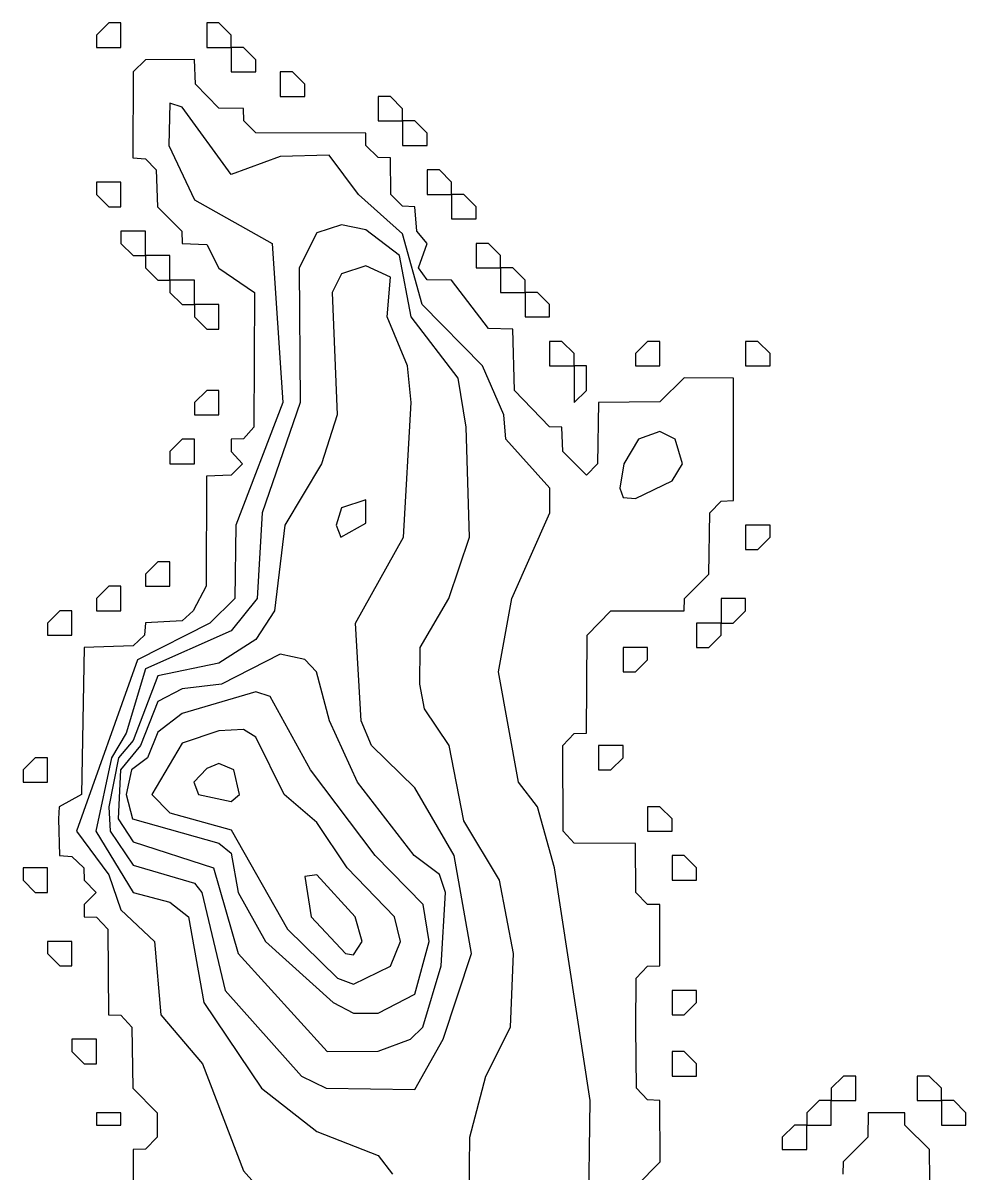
# Model space of a CAD drawing. Header units: metres. Extents: x 310028 to 360472, y 4137098 to 4159193.
# Drawn here: x 342428 to 343582, y 4143864 to 4145272 of the extents above; entities that cross this region are included whole.
import ezdxf

# ---------------------------------------------------------------- set-up
doc = ezdxf.new("R2010")
doc.units = ezdxf.units.M
for name, color, linetype in [('COAST', 5, 'Continuous'), ('CONTOUR', 254, 'Continuous'), ('CONTOUR_INDEX', 33, 'Continuous')]:
    doc.layers.add(name, color=color, linetype=linetype)

msp = doc.modelspace()

# ---------------------------------------------------------------- linework, layer by layer
at = {"layer": 'COAST'}
for points in [[(342517.5, 4145242.5), (342547.5, 4145242.5), (342547.5, 4145272.5), (342532.5, 4145272.5), (342517.5, 4145257.5), (342517.5, 4145242.5)], [(342652.5, 4145242.5), (342682.5, 4145242.5), (342682.5, 4145257.5), (342667.5, 4145272.5), (342652.5, 4145272.5), (342652.5, 4145242.5)], [(342682.5, 4145212.5), (342712.5, 4145212.5), (342712.5, 4145227.5), (342697.5, 4145242.5), (342682.5, 4145242.5), (342682.5, 4145212.5)], [(343178.7, 4143847.5), (343207.9, 4143877.5), (343207.7, 4143952.5), (343192.5, 4143953.3), (343179, 4143967.5), (343178.3, 4144042.5), (343178.6, 4144102.5), (343192.5, 4144117.3), (343207.5, 4144117.5), (343207.5, 4144192.5), (343192.5, 4144192.7), (343178.1, 4144207.5), (343177.5, 4144267.5), (343102.5, 4144268), (343089.1, 4144282.5), (343088.5, 4144387.5), (343102.5, 4144402.3), (343117.5, 4144402.5), (343118.6, 4144522.5), (343147.5, 4144552.2), (343237.5, 4144552.5), (343237.6, 4144567.5), (343267.6, 4144597.5), (343268.6, 4144672.5), (343282.5, 4144686.8), (343297.7, 4144687.5), (343297.6, 4144837.5), (343237.5, 4144837.9), (343207.5, 4144808.6), (343132.5, 4144807.5), (343131.1, 4144732.5), (343117.5, 4144718.4), (343088.8, 4144747.5), (343087.5, 4144777.5), (343072.5, 4144777.8), (343029.3, 4144822.5), (343027.5, 4144897.5), (342997.5, 4144898.4), (342952.5, 4144957.6), (342922.5, 4144958), (342912.1, 4144972.5), (342922.6, 4145002.5), (342909.7, 4145017.5), (342907.6, 4145047.5), (342892.5, 4145048), (342878.2, 4145062.5), (342877.5, 4145107.5), (342862.5, 4145107.6), (342847.6, 4145122.5), (342847.5, 4145137.5), (342712.5, 4145138.1), (342698, 4145152.5), (342697.5, 4145167.6), (342667.5, 4145168.3), (342638.8, 4145197.5), (342637.5, 4145227.6), (342577.5, 4145227.5), (342562.5, 4145212.5), (342562.2, 4145107.5), (342577.5, 4145106.3), (342590.8, 4145092.5), (342592.2, 4145047.5), (342622, 4145017.5), (342622.4, 4145002.5), (342652.5, 4145001), (342667.5, 4144972.3), (342711.2, 4144942.5), (342710.1, 4144777.5), (342697.5, 4144763.1), (342682.4, 4144762.5), (342682.4, 4144747.5), (342696.4, 4144732.5), (342682.5, 4144718.7), (342652.4, 4144717.5), (342652, 4144582.5), (342635.8, 4144552.5), (342622.5, 4144540), (342577.5, 4144537.8), (342576.2, 4144522.5), (342562.5, 4144509.6), (342502.4, 4144507.5), (342499, 4144327.5), (342471.7, 4144312.5), (342471.1, 4144297.5), (342472.3, 4144252.5), (342487.5, 4144251.6), (342502, 4144237.5), (342502.3, 4144222.5), (342517.2, 4144207.5), (342502.5, 4144192.5), (342502.5, 4144177.5), (342517.5, 4144177.3), (342531.2, 4144162.5), (342532.4, 4144057.5), (342547.5, 4144056.9), (342561, 4144042.5), (342562.2, 4143967.5), (342592, 4143937.5), (342591.9, 4143907.5), (342577.5, 4143892.8), (342562.4, 4143892.5), (342562.5, 4143847.5)], [(342742.5, 4145182.5), (342772.5, 4145182.5), (342772.5, 4145197.5), (342757.5, 4145212.5), (342742.5, 4145212.5), (342742.5, 4145182.5)], [(342862.5, 4145152.5), (342892.5, 4145152.5), (342892.5, 4145167.5), (342877.5, 4145182.5), (342862.5, 4145182.5), (342862.5, 4145152.5)], [(342892.5, 4145122.5), (342922.5, 4145122.5), (342922.5, 4145137.5), (342907.5, 4145152.5), (342892.5, 4145152.5), (342892.5, 4145122.5)], [(342922.5, 4145062.5), (342952.5, 4145062.5), (342952.5, 4145077.5), (342937.5, 4145092.5), (342922.5, 4145092.5), (342922.5, 4145062.5)], [(342517.5, 4145062.5), (342532.5, 4145047.5), (342547.5, 4145047.5), (342547.5, 4145077.5), (342517.5, 4145077.5), (342517.5, 4145062.5)], [(342952.5, 4145032.5), (342982.5, 4145032.5), (342982.5, 4145047.5), (342967.5, 4145062.5), (342952.5, 4145062.5), (342952.5, 4145032.5)], [(342547.5, 4145002.5), (342562.5, 4144987.5), (342577.5, 4144987.5), (342577.5, 4145017.5), (342547.5, 4145017.5), (342547.5, 4145002.5)], [(342982.5, 4144972.5), (343012.5, 4144972.5), (343012.5, 4144987.5), (342997.5, 4145002.5), (342982.5, 4145002.5), (342982.5, 4144972.5)], [(342577.5, 4144972.5), (342592.5, 4144957.5), (342607.5, 4144957.5), (342607.5, 4144987.5), (342577.5, 4144987.5), (342577.5, 4144972.5)], [(343012.5, 4144942.5), (343042.5, 4144942.5), (343042.5, 4144957.5), (343027.5, 4144972.5), (343012.5, 4144972.5), (343012.5, 4144942.5)], [(342607.5, 4144942.5), (342622.5, 4144927.5), (342637.5, 4144927.5), (342637.5, 4144957.5), (342607.5, 4144957.5), (342607.5, 4144942.5)], [(343042.5, 4144912.5), (343072.5, 4144912.5), (343072.5, 4144927.5), (343057.5, 4144942.5), (343042.5, 4144942.5), (343042.5, 4144912.5)], [(342637.5, 4144912.5), (342652.5, 4144897.5), (342667.5, 4144897.5), (342667.5, 4144927.5), (342637.5, 4144927.5), (342637.5, 4144912.5)], [(343072.5, 4144852.5), (343102.5, 4144852.5), (343102.5, 4144867.5), (343087.5, 4144882.5), (343072.5, 4144882.5), (343072.5, 4144852.5)], [(343177.5, 4144852.5), (343207.5, 4144852.5), (343207.5, 4144882.5), (343192.5, 4144882.5), (343177.5, 4144867.5), (343177.5, 4144852.5)], [(343312.5, 4144852.5), (343342.5, 4144852.5), (343342.5, 4144867.5), (343327.5, 4144882.5), (343312.5, 4144882.5), (343312.5, 4144852.5)], [(343102.5, 4144807.5), (343117.5, 4144822.5), (343117.5, 4144852.5), (343102.5, 4144852.5), (343102.5, 4144807.5)], [(342637.5, 4144792.5), (342667.5, 4144792.5), (342667.5, 4144822.5), (342652.5, 4144822.5), (342637.5, 4144807.5), (342637.5, 4144792.5)], [(342607.5, 4144732.5), (342637.5, 4144732.5), (342637.5, 4144762.5), (342622.5, 4144762.5), (342607.5, 4144747.5), (342607.5, 4144732.5)], [(343312.5, 4144642.5), (343312.5, 4144627.5), (343327.5, 4144627.5), (343342.5, 4144642.5), (343342.5, 4144657.5), (343312.5, 4144657.5), (343312.5, 4144642.5)], [(342577.5, 4144582.5), (342607.5, 4144582.5), (342607.5, 4144612.5), (342592.5, 4144612.5), (342577.5, 4144597.5), (342577.5, 4144582.5)], [(342517.5, 4144552.5), (342547.5, 4144552.5), (342547.5, 4144582.5), (342532.5, 4144582.5), (342517.5, 4144567.5), (342517.5, 4144552.5)], [(343282.5, 4144552.5), (343282.5, 4144537.5), (343297.5, 4144537.5), (343312.5, 4144552.5), (343312.5, 4144567.5), (343282.5, 4144567.5), (343282.5, 4144552.5)], [(342457.5, 4144522.5), (342487.5, 4144522.5), (342487.5, 4144552.5), (342472.5, 4144552.5), (342457.5, 4144537.5), (342457.5, 4144522.5)], [(343252.5, 4144522.5), (343252.5, 4144507.5), (343267.5, 4144507.5), (343282.5, 4144522.5), (343282.5, 4144537.5), (343252.5, 4144537.5), (343252.5, 4144522.5)], [(343162.5, 4144492.5), (343162.5, 4144477.5), (343177.5, 4144477.5), (343192.5, 4144492.5), (343192.5, 4144507.5), (343162.5, 4144507.5), (343162.5, 4144492.5)], [(343132.5, 4144372.5), (343132.5, 4144357.5), (343147.5, 4144357.5), (343162.5, 4144372.5), (343162.5, 4144387.5), (343132.5, 4144387.5), (343132.5, 4144372.5)], [(342427.5, 4144342.5), (342457.5, 4144342.5), (342457.5, 4144372.5), (342442.5, 4144372.5), (342427.5, 4144357.5), (342427.5, 4144342.5)], [(343192.5, 4144282.5), (343222.5, 4144282.5), (343222.5, 4144297.5), (343207.5, 4144312.5), (343192.5, 4144312.5), (343192.5, 4144282.5)], [(343222.5, 4144222.5), (343252.5, 4144222.5), (343252.5, 4144237.5), (343237.5, 4144252.5), (343222.5, 4144252.5), (343222.5, 4144222.5)], [(342427.5, 4144222.5), (342442.5, 4144207.5), (342457.5, 4144207.5), (342457.6, 4144237.5), (342427.5, 4144237.5), (342427.5, 4144222.5)], [(342457.5, 4144132.5), (342472.5, 4144117.5), (342487.5, 4144117.5), (342487.5, 4144147.5), (342457.5, 4144147.5), (342457.5, 4144132.5)], [(343222.5, 4144072.5), (343222.5, 4144057.5), (343237.5, 4144057.5), (343252.5, 4144072.5), (343252.5, 4144087.5), (343222.5, 4144087.5), (343222.5, 4144072.5)], [(342487.5, 4144012.5), (342502.5, 4143997.5), (342517.5, 4143997.5), (342517.5, 4144027.5), (342487.5, 4144027.5), (342487.5, 4144012.5)], [(343222.5, 4143982.5), (343252.5, 4143982.5), (343252.5, 4143997.5), (343237.5, 4144012.5), (343222.5, 4144012.5), (343222.5, 4143982.5)], [(343417.5, 4143952.5), (343447.5, 4143952.5), (343447.5, 4143982.5), (343432.5, 4143982.5), (343417.5, 4143967.5), (343417.5, 4143952.5)], [(343522.5, 4143952.5), (343552.5, 4143952.5), (343552.5, 4143967.5), (343537.5, 4143982.5), (343522.5, 4143982.5), (343522.5, 4143952.5)], [(343387.5, 4143922.5), (343417.5, 4143922.5), (343417.5, 4143952.5), (343402.5, 4143952.5), (343387.5, 4143937.5), (343387.5, 4143922.5)], [(343552.5, 4143922.5), (343582.5, 4143922.5), (343582.5, 4143937.5), (343567.5, 4143952.5), (343552.5, 4143952.5), (343552.5, 4143922.5)], [(342517.5, 4143922.5), (342547.5, 4143922.5), (342547.5, 4143937.5), (342517.5, 4143937.5), (342517.5, 4143922.5)], [(343538.5, 4143817.5), (343537.6, 4143892.5), (343507.6, 4143922.5), (343507.5, 4143937.5), (343462.5, 4143937.5), (343462.2, 4143907.5), (343432.2, 4143877.5), (343431.6, 4143862.5)], [(343357.5, 4143892.5), (343387.5, 4143892.5), (343387.5, 4143922.5), (343372.5, 4143922.5), (343357.5, 4143907.5), (343357.5, 4143892.5)]]:
    msp.add_lwpolyline(points, dxfattribs=at)
at = {"layer": 'CONTOUR'}
for points, elevation in [([(343120.1, 4143802.5), (343122.1, 4143952.5), (343078.5, 4144237.5), (343057.7, 4144312.5), (343034.3, 4144342.5), (343009.7, 4144477.5), (343026.1, 4144567.5), (343072.9, 4144672.5), (343072.7, 4144702.5), (343018.8, 4144762.5), (343016.4, 4144792.5), (342990.4, 4144852.5), (342916.3, 4144927.5), (342892.5, 4145014.1), (342838.6, 4145062.5), (342802.5, 4145110.8), (342742.5, 4145108.9), (342682.5, 4145087), (342622.5, 4145169.4), (342607.5, 4145174.1), (342606.2, 4145122.5), (342637.5, 4145055.9), (342732.7, 4145002.5), (342745.8, 4144807.5), (342688, 4144657.5), (342686.8, 4144567.5), (342656.5, 4144537.5), (342567.8, 4144492.5), (342493, 4144282.5), (342532.5, 4144229.2), (342547.5, 4144186), (342588.7, 4144147.5), (342596.5, 4144057.5), (342647.4, 4143997.5), (342697.5, 4143866.5), (342727.9, 4143832.5)], 10), ([(342973.7, 4143802.5), (342974.8, 4143907.5), (342994.3, 4143982.5), (343024.6, 4144042.5), (343028.3, 4144132.5), (343011.1, 4144222.5), (342967.5, 4144295.3), (342949.5, 4144387.5), (342919.2, 4144432.5), (342913.6, 4144462.5), (342914, 4144507.5), (342949.1, 4144567.5), (342974.4, 4144642.5), (342970.4, 4144777.5), (342960.7, 4144837.5), (342902.8, 4144912.5), (342888.7, 4144987.5), (342847.5, 4145019), (342817.5, 4145025.2), (342787.5, 4145015.6), (342765.9, 4144972.5), (342766.8, 4144807.5), (342720.6, 4144672.5), (342714.3, 4144567.5), (342682.5, 4144527.9), (342577.5, 4144481.3), (342553.9, 4144402.5), (342535.7, 4144372.5), (342516.5, 4144282.5), (342562.5, 4144207.5), (342607.5, 4144195.7), (342630.4, 4144177.5), (342648.9, 4144072.5), (342719.5, 4143967.5), (342787.5, 4143914.5), (342862.5, 4143885.3), (342879.9, 4143862.5)], 20), ([(342798.7, 4143967.5), (342907.5, 4143966.1), (342942.3, 4144027.5), (342976.9, 4144132.5), (342955.7, 4144252.5), (342907.5, 4144335.6), (342854.2, 4144387.5), (342841.8, 4144417.5), (342834.9, 4144537.5), (342893.6, 4144642.5), (342903.1, 4144807.5), (342898.5, 4144852.5), (342873.6, 4144912.5), (342877.5, 4144961.1), (342847.5, 4144975), (342817.5, 4144965.2), (342806.2, 4144942.5), (342812.3, 4144792.5), (342793, 4144732.5), (342748.1, 4144657.5), (342735.6, 4144552.5), (342712.5, 4144517.2), (342667.5, 4144488.1), (342592.5, 4144472.8), (342562.5, 4144393.7), (342544.6, 4144372.5), (342532.5, 4144312.5), (342534.4, 4144282.5), (342562.5, 4144240.9), (342637.5, 4144218.8), (342646.5, 4144207.5), (342675.1, 4144087.5), (342768.5, 4143982.5), (342798.7, 4143967.5)], 30), ([(343158.5, 4144702.5), (343162.5, 4144691.4), (343177.5, 4144689.9), (343222.5, 4144711.7), (343235.4, 4144732.5), (343226.2, 4144762.5), (343207.5, 4144771.9), (343181.4, 4144762.5), (343163.3, 4144732.5), (343158.5, 4144702.5)], 10), ([(342816.8, 4144642.5), (342847.5, 4144659.9), (342847.5, 4144688.5), (342817.5, 4144678.4), (342810.9, 4144657.5), (342816.8, 4144642.5)], 40), ([(342799.9, 4144012.5), (342862.5, 4144013), (342902.2, 4144027.5), (342917.3, 4144042.5), (342939.7, 4144117.5), (342944.9, 4144207.5), (342937.5, 4144229.6), (342906.6, 4144252.5), (342837.1, 4144342.5), (342802.8, 4144417.5), (342787.1, 4144477.5), (342772.5, 4144492.8), (342742.5, 4144499.2), (342670.7, 4144462.5), (342622.5, 4144456.8), (342592.5, 4144441.5), (342571.4, 4144387.5), (342547.1, 4144357.5), (342543.9, 4144297.5), (342562.5, 4144269.4), (342660.7, 4144237.5), (342691, 4144132.5), (342799.9, 4144012.5)], 40), ([(342812.8, 4144102.5), (342832.5, 4144094.9), (342877.5, 4144117), (342889.7, 4144147.5), (342882.5, 4144177.5), (342824.7, 4144237.5), (342787.5, 4144293), (342747.5, 4144327.5), (342712.5, 4144397.6), (342697.5, 4144407.1), (342667.5, 4144405.3), (342622.5, 4144390.3), (342585.2, 4144327.5), (342607.5, 4144304.9), (342682.5, 4144284.3), (342751.5, 4144162.5), (342812.8, 4144102.5)], 60), ([(342642.3, 4144327.5), (342682.5, 4144319), (342692.7, 4144327.5), (342685.8, 4144357.5), (342667.5, 4144365.3), (342652.5, 4144359.4), (342636.9, 4144342.5), (342642.3, 4144327.5)], 70), ([(342822.7, 4144132.5), (342832.5, 4144131), (342843, 4144147.5), (342834.4, 4144177.5), (342787.5, 4144229), (342772.5, 4144226.8), (342780.5, 4144177.5), (342822.7, 4144132.5)], 70)]:
    msp.add_lwpolyline(points, dxfattribs=dict(at, elevation=elevation))
at = {"layer": 'CONTOUR_INDEX', "elevation": 50}
msp.add_lwpolyline([(342807.5, 4144072.5), (342832.5, 4144059.5), (342862.5, 4144059.6), (342907.5, 4144082.9), (342925.1, 4144147.5), (342917.7, 4144192.5), (342858.9, 4144252.5), (342779.5, 4144357.5), (342730.3, 4144447.5), (342712.5, 4144453), (342622.5, 4144426.8), (342592.5, 4144403.7), (342580, 4144372.5), (342560.3, 4144357.5), (342553.7, 4144327.5), (342561.5, 4144297.5), (342667.5, 4144267.7), (342682.5, 4144255.4), (342691.1, 4144207.5), (342724.6, 4144147.5), (342807.5, 4144072.5)], dxfattribs=at)

doc.saveas('drawing.dxf')
